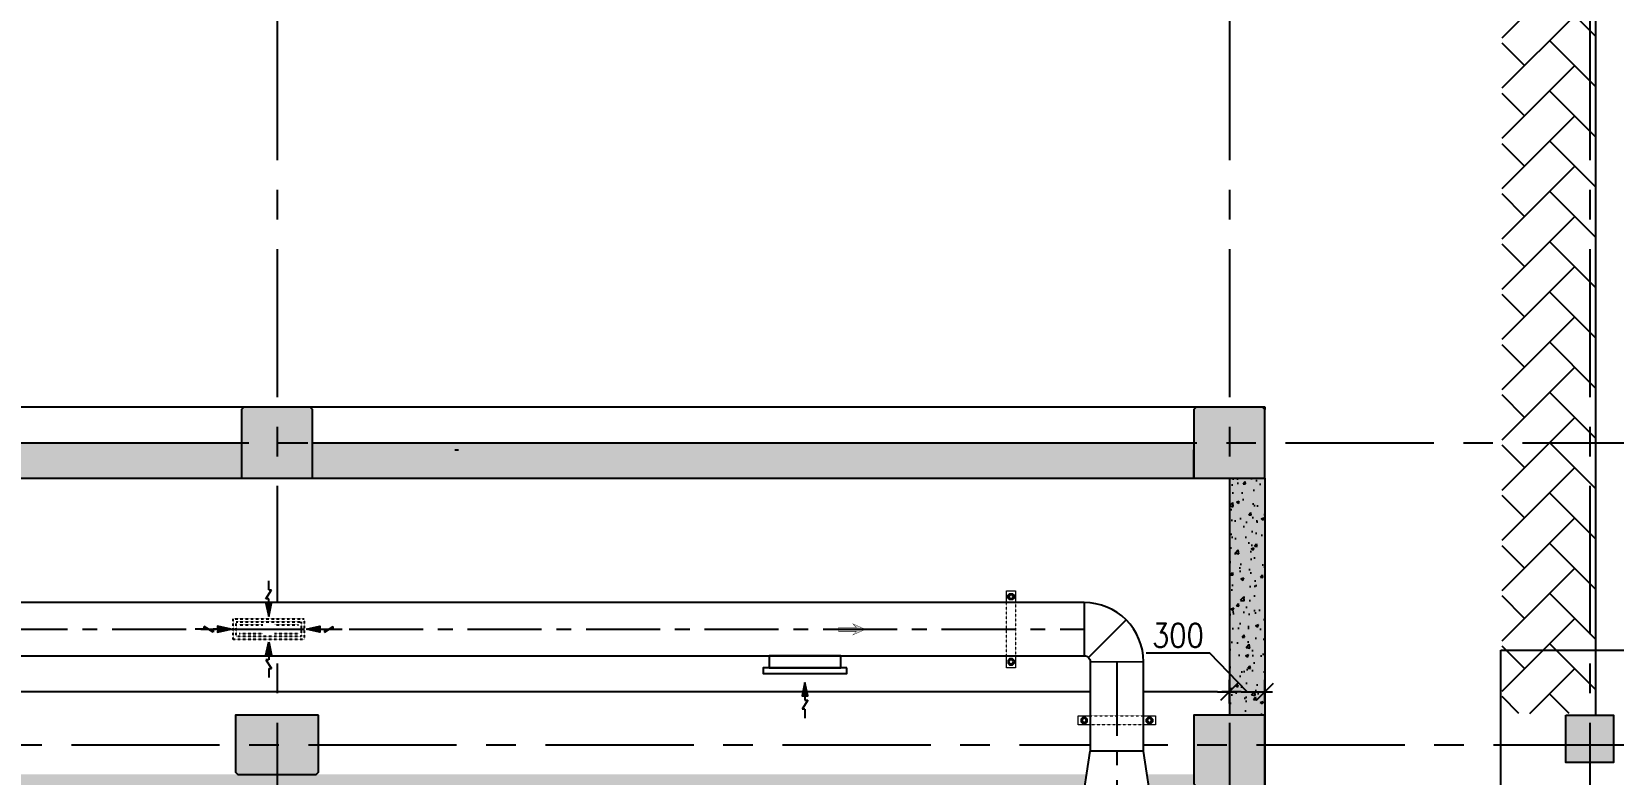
# Model space of a CAD drawing. Header units: metres. Extents: x 841183 to 1048542, y 259326 to 317714.
# Drawn here: x 877048 to 890395, y 298382 to 304653 of the extents above; entities that cross this region are included whole.
import ezdxf

# ---------------------------------------------------------------- set-up
doc = ezdxf.new("R2010")
doc.units = ezdxf.units.M
doc.set_wipeout_variables(frame=1)
doc.header["$PDMODE"] = 34
for name, pattern in [('CENTER', [2, 1.25, -0.25, 0.25, -0.25]), ('DASHED', [0.75, 0.5, -0.25]), ('HIDDEN', [0.375, 0.25, -0.125]), ('VILLA AXIS$0$CENTER', [2, 1.25, -0.25, 0.25, -0.25])]:
    doc.linetypes.add(name, pattern=pattern)
doc.layers.add('0_ARROW', color=20, linetype='Continuous', lineweight=0)
doc.layers.add('HANGER', color=252, linetype='Continuous', lineweight=0)
for name, color, linetype in [('0_EXTRACT AIR DUCT', 236, 'Continuous'), ('A-AXIS LINE', 253, 'Continuous'), ('A-FIXTURES', 252, 'Continuous'), ('A-SECT-PATT', 9, 'Continuous'), ('G-COL', 252, 'Continuous'), ('G-RC-WALL', 252, 'Continuous')]:
    doc.layers.add(name, color=color, linetype=linetype)
for name, color, linetype, transparency in [('A-AXIS DIMENSION', 252, 'Continuous', 0.6), ('A-REFLECT DOWN', 252, 'Continuous', 0.6), ('CENTER LINE', 252, 'CENTER', 0.6), ('G-HATCH-COL-WALL', 253, 'Continuous', 0.6)]:
    doc.layers.add(name, color=color, linetype=linetype, transparency=transparency)
doc.layers.add('EAR', color=1, linetype='Continuous', true_color=0xff0000)
doc.layers.add('RAR', color=1, linetype='Continuous', true_color=0xff0000)
doc.styles.add('romans', font='romans.shx', dxfattribs={"width": 0.85})
doc.dimstyles.new('DIM-100', dxfattribs={"dimtxt": 200, "dimasz": 100, "dimexe": 50, "dimexo": 75, "dimgap": 50, "dimtad": 1, "dimdec": 0, "dimrnd": 5, "dimzin": 9, "dimdsep": 46, "dimtxsty": 'romans', "dimblk1": 'D-oblique', "dimblk2": 'D-oblique', "dimsah": 1, "dimcen": 100, "dimdle": 100, "dimclrd": 256, "dimclre": 256, "dimclrt": 131, "dimadec": 0, "dimazin": 0, "dimtfac": 1, "dimtdec": 0, "dimtofl": 0, "dimtmove": 2, "dimatfit": 3, "dimldrblk": 'OBLIQUE', "dimfxl": 100, "dimfxlon": 1, "dimtfillclr": 256, "dimtolj": 1, "dimtzin": 0, "dimarcsym": 0})
pattern_1 = [(50, (17342.06, 65345.1), (251.041064, -21.963247), [26.25, -288.75]), (355, (17342.06, 65345.1), (-48.56297, 263.26725), [21, -231]), (100.451444, (17362.98, 65343.27), (202.478096, 241.304), [22.30907, -245.39974]), (46.1842, (17342.06, 65415.1), (373.53447, -57.93175), [39.375, -433.125]), (96.635635, (17373.2, 65410.27), (327.13168, 340.94151), [33.46362, -368.09982]), (351.184164, (17342.06, 65415.1), (327.13168, 340.94151), [31.5, -346.5]), (21, (17377.06, 65397.6), (208.91747, -140.91661), [26.25, -288.75]), (326, (17377.06, 65397.6), (85.160366, 253.802516), [21, -231]), (71.451445, (17394.47, 65385.86), (294.07783, 112.885903), [22.30907, -245.39974]), (37.5, (17342.06, 65345.1), (4.255949, 116.512849), [0, -228.2, 0, -234.5, 0, -231.875]), (7.5, (17342.06, 65345.1), (92.074338, 138.0441), [0, -133.7, 0, -222.95, 0, -88.375]), (327.5, (17264.01, 65345.1), (186.837853, -7.894205), [0, -87.5, 0, -273, 0, -362.25]), (317.5, (17229, 65345.1), (204.11516, 35.036744), [0, -113.75, 0, -181.3, 0, -257.25])]

# ---------------------------------------------------------------- blocks, each defined once
blk = doc.blocks.new('D-oblique')
for p, q in [((-1, 0), (0.65, 0)), ((-0.71, -0.71), (0.71, 0.71)), ((0, -1), (0, 1))]:
    blk.add_line(p, q)
blk = doc.blocks.new('*D304')
at = {"layer": 'A-AXIS DIMENSION', "lineweight": -2, "transparency": 16777216}
for p, q in [((852320, 298987), (852320, 299130)), ((887155, 298987), (887155, 299130)), ((887055, 299080), (852420, 299080))]:
    blk.add_line(p, q, dxfattribs=at)
at = {"layer": 'Defpoints', "color": 0, "transparency": 16777216}
for p in [(852320, 299080), (852320, 298912, -68), (887155, 298912)]:
    blk.add_point(p, dxfattribs=at)
at = {"layer": 'A-AXIS DIMENSION', "lineweight": -2, "transparency": 16777216, "xscale": 100, "yscale": 100, "zscale": 100, "rotation": 180}
blk.add_blockref('D-oblique', (852320, 299080), dxfattribs=at)
at = {"layer": 'A-AXIS DIMENSION', "lineweight": -2, "transparency": 16777216, "xscale": 100, "yscale": 100, "zscale": 100}
blk.add_blockref('D-oblique', (887155, 299080), dxfattribs=at)
at = {"layer": 'A-AXIS DIMENSION', "transparency": 16777216, "insert": (869738, 299230), "char_height": 200, "attachment_point": 5, "style": 'romans'}
blk.add_mtext('\\A1;34835', dxfattribs=at)
blk = doc.blocks.new('_OBLIQUE')
at = {"color": 0, "linetype": 'ByBlock'}
blk.add_line((-0.5, -0.5), (0.5, 0.5), dxfattribs=at)
blk = doc.blocks.new('*D196')
at = {"layer": 'A-AXIS DIMENSION', "lineweight": -2, "transparency": 16777216}
for p, q in [((886990, 299406), (886452, 299406)), ((887305, 299080), (886990, 299406)), ((887155, 299016), (887155, 299130)), ((887455, 299025), (887455, 299130)), ((887255, 299080), (887355, 299080))]:
    blk.add_line(p, q, dxfattribs=at)
at = {"layer": 'Defpoints', "color": 0, "transparency": 16777216}
for p in [(887455, 299080), (887155, 298882, -212), (887455, 298882, -253)]:
    blk.add_point(p, dxfattribs=at)
at = {"layer": 'A-AXIS DIMENSION', "lineweight": -2, "transparency": 16777216, "xscale": 100, "yscale": 100, "zscale": 100, "rotation": 180}
blk.add_blockref('D-oblique', (887155, 299080), dxfattribs=at)
at = {"layer": 'A-AXIS DIMENSION', "lineweight": -2, "transparency": 16777216, "xscale": 100, "yscale": 100, "zscale": 100}
blk.add_blockref('D-oblique', (887455, 299080), dxfattribs=at)
at = {"layer": 'A-AXIS DIMENSION', "transparency": 16777216, "insert": (886721, 299556), "char_height": 200, "attachment_point": 5, "style": 'romans'}
blk.add_mtext('\\A1;300', dxfattribs=at)
blk = doc.blocks.new('A$C10b3fa2f')
at = {"layer": 'A-REFLECT DOWN'}
h = blk.add_hatch(dxfattribs=at)
h.set_pattern_fill('AR-HBONE', color=256, scale=75, style=0)
h.set_pattern_definition([(45, (-872853.3, -501345.44), (0, 424.26407), [900, -300]), (135, (-872641.16, -501133.3), (3e-14, 424.26407), [900, -300])])
h.paths.add_polyline_path([(-40951.9, -7637.1), (-40445.1, -7637.1), (-40278.2, -7926.1), (-40445.1, -8215.1), (-40951.9, -8215.1), (-41118.8, -7926.1)])
edge = h.paths.add_edge_path()
edge.add_line((-40250.6, -6912.7), (-42275.6, -6912.7))
edge.add_line((-42275.6, -6912.7), (-42275.6, -105.8))
edge.add_line((-42275.6, -105.8), (-42275.6, 38.9))
edge.add_line((-42275.6, 38.9), (-43125, 38.9))
edge.add_line((-43125, 38.9), (-43125, -30517.1))
edge.add_line((-43125, -30517.1), (-43000, -30517.1))
edge.add_line((-43000, -30517.1), (-43000, -32386.1))
edge.add_line((-43000, -32386.1), (-6450, -32386.1))
edge.add_arc((-6450, -25886.1), 6500, 270, 360)
edge.add_line((50, -25886.1), (50, -22117.5))
edge.add_line((50, -22117.5), (-3025.4, -22117.5))
edge.add_line((-3025.4, -22117.5), (-3025.4, -31367.5))
edge.add_line((-3025.4, -31367.5), (-37875.6, -31367.3))
edge.add_line((-37875.6, -31367.3), (-37875.6, -22117.5))
edge.add_line((-37875.6, -22117.5), (-40250.6, -22117.5))
edge.add_line((-40250.6, -22117.5), (-40250.6, -6912.7))
h = blk.add_hatch(dxfattribs=at)
h.set_pattern_fill('AR-HBONE', color=256, scale=75, style=0)
h.set_pattern_definition([(45, (-894173.8, -308907.94), (0, 424.26407), [900, -300]), (135, (-893961.66, -308695.8), (3e-14, 424.26407), [900, -300])])
h.paths.add_polyline_path([(-739.8, -12787.5), (50, -12787.5), (50, 64.2), (-2740, 64.2), (-2789.4, -3562.5), (-739.4, -3563.1)])
at = {"layer": 'A-REFLECT DOWN', "color": 252, "elevation": 73.9}
blk.add_lwpolyline([(50, 50), (50, -12801.7)], dxfattribs=at)
blk = doc.blocks.new('A$Ce9cdab51')
at = {"layer": 'RAR', "ltscale": 20}
h = blk.add_hatch(color=256, dxfattribs=at)
h.dxf.hatch_style = 1
h.paths.add_polyline_path([(97, 62), (62, 97), (0, 0)])
for p in [(89, 123), (159, 159)]:
    blk.add_line(p, (176, 142), dxfattribs=at)
for points in [[(159, 159), (212, 212)], [(0, 0), (97, 62), (62, 97), (0, 0)], [(80, 80), (106, 106)], [(106, 106), (89, 123)]]:
    blk.add_lwpolyline(points, dxfattribs=at)
blk = doc.blocks.new('EAR')
at = {"layer": 'EAR', "ltscale": 20}
for points in [[(301.875, 0), (-301.875, 0), (-301.875, -100), (301.875, -100)], [(351.875, -100), (-351.875, -100), (-351.875, -150), (351.875, -150)]]:
    blk.add_lwpolyline(points, close=True, dxfattribs=at)
at = {"layer": 'EAR', "rotation": 224.9999999999922}
blk.add_blockref('A$Ce9cdab51', (0, -225), dxfattribs=at)
blk = doc.blocks.new('A$Cae2dabce')
at = {"layer": 'RAR', "ltscale": 20}
h = blk.add_hatch(color=256, dxfattribs=at)
h.dxf.hatch_style = 1
h.paths.add_polyline_path([(97, 62), (62, 97), (0, 0)])
for p in [(89, 123), (159, 159)]:
    blk.add_line(p, (176, 142), dxfattribs=at)
for points in [[(159, 159), (212, 212)], [(0, 0), (97, 62), (62, 97), (0, 0)], [(80, 80), (106, 106)], [(106, 106), (89, 123)]]:
    blk.add_lwpolyline(points, dxfattribs=at)
blk = doc.blocks.new('EAR-1')
at = {"layer": 'EAR', "linetype": 'DASHED', "ltscale": 0.00025}
for points in [[(300, 87.5), (300, -87.5), (-300, -87.5), (-300, 87.5)], [(0, 62.5), (275, 62.5), (275, -62.5), (0, -62.5), (-275, -62.5), (-275, 62.5)]]:
    blk.add_lwpolyline(points, close=True, dxfattribs=at)
for points in [[(-250, 37.5), (-50, 37.5)], [(50, 37.5), (250, 37.5)], [(-50, -37.5), (-250, -37.5)], [(250, -37.5), (50, -37.5)]]:
    blk.add_lwpolyline(points, dxfattribs=at)
at = {"layer": 'EAR', "color": 2}
for p, rotation in [((0, 107.5), 44.99999999999214), ((-320, 0), 134.9999999999922)]:
    blk.add_blockref('A$Cae2dabce', p, dxfattribs=dict(at, rotation=rotation))
at = {"layer": 'EAR', "color": 2, "xscale": -1}
for p, rotation in [((320, 0), 225.0000000000078), ((0, -107.5), 135.0000000000079)]:
    blk.add_blockref('A$Cae2dabce', p, dxfattribs=dict(at, rotation=rotation))
blk = doc.blocks.new('0-ARROW-3')
at = {"layer": '0_ARROW', "true_color": 0xc8c8c8}
h = blk.add_hatch(dxfattribs=at)
h.set_pattern_fill('ANSI31', color=9)
h.set_pattern_definition([(45, (-4415, 43046), (-0.08838834765, 0.08838834765), [])])
h.paths.add_polyline_path([(-512, -108), (-711, -313), (0, 0), (-711, 313), (-512, 108), (-1490, 108), (-1490, -108)])
at = {"layer": '0_ARROW', "const_width": 20}
blk.add_lwpolyline([(-1490, -108), (-512, -108), (-711, -313), (0, 0), (-711, 313), (-512, 108), (-1490, 108)], close=True, dxfattribs=at)
blk = doc.blocks.new('*U278')
at = {"layer": 'HANGER', "ltscale": 20}
for points in [[(0, 75), (-200, 75), (-200, -75), (0, -75)], [(0, -15), (0, 15)], [(900, -75), (1100, -75), (1100, 75), (900, 75)], [(900, -15), (900, 15)]]:
    blk.add_lwpolyline(points, dxfattribs=at)
for points in [[(-77, 56), (-123, 56), (-156, 23), (-156, -23), (-123, -56), (-77, -56), (-44, -23), (-44, 23)], [(977, 56), (1023, 56), (1056, 23), (1056, -23), (1023, -56), (977, -56), (944, -23), (944, 23)]]:
    blk.add_lwpolyline(points, close=True, dxfattribs=at)
at = {"layer": 'HANGER', "linetype": 'HIDDEN', "ltscale": 0.0008}
for points in [[(900, 75), (0, 75)], [(0, -75), (900, -75)]]:
    blk.add_lwpolyline(points, dxfattribs=at)
at = {"layer": 'HANGER', "ltscale": 20}
for centre, radius in [((-100, 0), 45), ((-100, 0), 30), ((1000, 0), 45), ((1000, 0), 30)]:
    blk.add_circle(centre, radius, dxfattribs=at)
blk = doc.blocks.new('A$C5e30045e')
at = {"layer": 'A-REFLECT DOWN'}
h = blk.add_hatch(dxfattribs=at)
h.set_pattern_fill('ANSI33', color=256, scale=1000)
h.set_pattern_definition([(45, (-82657.94, 2849.75), (-176.776695, 176.776695), []), (45, (-82481.17, 2849.75), (-176.776695, 176.776695), [125, -62.5])])
edge = h.paths.add_edge_path()
edge.add_line((887268.9, 290052.2), (885855.3, 290052.2))
edge.add_line((885855.3, 290052.2), (885855.3, 297382.2))
edge.add_line((885855.3, 297382.2), (852769.8, 297382.2))
edge.add_line((852769.8, 297382.2), (852769.8, 308033.9))
edge.add_line((852769.8, 308033.9), (852369.8, 308033.9))
edge.add_line((852369.8, 308033.9), (852369.8, 309033.9))
edge.add_line((852369.8, 309033.9), (853769.8, 309033.9))
edge.add_line((853769.8, 309033.9), (853769.8, 298382.2))
edge.add_line((853769.8, 298382.2), (886855.3, 298382.2))
edge.add_line((886855.3, 298382.2), (886855.3, 291052.2))
edge.add_line((886855.3, 291052.2), (887155.3, 291052.2))
edge.add_line((887155.3, 291052.2), (887155.3, 290052.2))
at = {"layer": 'A-SECT-PATT'}
h = blk.add_hatch(dxfattribs=at)
h.set_pattern_fill('AR-CONC', color=256, scale=35, style=0)
h.set_pattern_definition(pattern_1)
h.paths.add_polyline_path([(878819.3, 301182.2), (872325.3, 301182.2), (872325.3, 300882.2), (878819.3, 300882.2)])
h = blk.add_hatch(dxfattribs=at)
h.set_pattern_fill('AR-CONC', color=256, scale=35, style=0)
h.set_pattern_definition(pattern_1)
h.paths.add_polyline_path([(886855.3, 301122.2), (886855.3, 301182.6), (879419.3, 301182.2), (879419.3, 300882.2), (886855.3, 300882.6)])
h = blk.add_hatch(dxfattribs=at)
h.set_pattern_fill('AR-CONC', color=256, scale=35, style=0)
h.set_pattern_definition(pattern_1)
h.paths.add_polyline_path([(887455.3, 300882.2), (887155.3, 300882.2), (887155.3, 298882.2), (887455.3, 298882.2)])
at = {"layer": 'G-HATCH-COL-WALL'}
h = blk.add_hatch(color=256, dxfattribs=at)
h.dxf.hatch_style = 1
h.paths.add_polyline_path([(878819.3, 300882.2), (879419.3, 300882.2), (879419.3, 301462.2), (879399.3, 301482.2), (878839.3, 301482.2), (878819.3, 301462.2)])
h = blk.add_hatch(color=256, dxfattribs=at)
h.dxf.hatch_style = 1
h.paths.add_polyline_path([(886855.3, 300882.6), (887455.3, 300882.6), (887455.3, 301462.6), (887435.3, 301482.6), (886875.3, 301482.6), (886855.3, 301462.6)])
h = blk.add_hatch(color=256, dxfattribs=at)
h.dxf.hatch_style = 1
h.paths.add_polyline_path([(886855.3, 300882.2), (887455.3, 300882.2), (887455.3, 301482.2), (886875.3, 301482.2), (886855.3, 301462.2)])
h = blk.add_hatch(color=256, dxfattribs=at)
h.dxf.hatch_style = 1
h.paths.add_polyline_path([(886855.3, 300882.2), (887455.3, 300882.2), (887455.3, 301462.2), (887435.3, 301482.2), (886875.3, 301482.2), (886855.3, 301462.2)])
h = blk.add_hatch(color=256, dxfattribs=at)
h.dxf.hatch_style = 1
h.paths.add_polyline_path([(878819.3, 301182.2), (872325.3, 301182.2), (872325.3, 300882.2), (878819.3, 300882.2)])
h = blk.add_hatch(color=256, dxfattribs=at)
h.dxf.hatch_style = 1
h.paths.add_polyline_path([(886855.3, 301122.2), (886855.3, 301182.6), (879419.3, 301182.2), (879419.3, 300882.2), (886855.3, 300882.6)])
h = blk.add_hatch(color=256, dxfattribs=at)
h.dxf.hatch_style = 1
h.paths.add_polyline_path([(887455.3, 300882.2), (887155.3, 300882.2), (887155.3, 298882.2), (887455.3, 298882.2)])
h = blk.add_hatch(color=256, dxfattribs=at)
h.dxf.hatch_style = 1
h.paths.add_polyline_path([(879469.3, 298882.2), (878769.3, 298882.2), (878769.3, 298402.2), (878789.3, 298382.2), (879449.3, 298382.2), (879469.3, 298402.2)])
h = blk.add_hatch(color=256, dxfattribs=at)
h.dxf.hatch_style = 1
h.paths.add_polyline_path([(887455.3, 298882.2), (886855.3, 298882.2), (886855.3, 298302.2), (886875.3, 298282.2), (887455.3, 298282.2)])
h = blk.add_hatch(color=256, dxfattribs=at)
h.dxf.hatch_style = 1
h.paths.add_polyline_path([(890395.4, 298881.3), (889995.4, 298881.3), (889995.4, 298481.3), (890395.4, 298481.3)])
at = {"layer": 'A-AXIS LINE', "linetype": 'VILLA AXIS$0$CENTER', "ltscale": 1000, "extrusion": (1, 0, 0)}
for points, elevation in [([(316817, -97.9), (289552.2, -119)], 879119.3), ([(316817, -71.5), (289502.1, -90.6)], 887155.3), ([(316817, -50.7), (276508.6, -96.2)], 890195.4)]:
    blk.add_lwpolyline(points, dxfattribs=dict(at, elevation=elevation))
at = {"layer": 'A-AXIS LINE', "linetype": 'VILLA AXIS$0$CENTER', "ltscale": 1000, "extrusion": (0, 1, 0)}
for points, elevation in [([(-849629.6, -211.5), (-900813.9, -97.9)], 301181.7), ([(-851384.5, -206.9), (-900813.9, -97.9)], 298632.2)]:
    blk.add_lwpolyline(points, dxfattribs=dict(at, elevation=elevation))
at = {"layer": 'A-FIXTURES', "elevation": 182}
for points in [[(880618.8, 301122.2), (880648.8, 301122.2)], [(886855.3, 300882.2), (886855.3, 301122.2)]]:
    blk.add_lwpolyline(points, dxfattribs=at)
at = {"layer": 'G-COL'}
for p, q in [((887455.3, 301482.2, -29.9), (856220.5, 301482.2, -97.9)), ((872325.3, 301182.2, -29.9), (878819.3, 301182.2, -29.9)), ((879419.3, 301182.2, -29.9), (886855.3, 301182.6, -29.9)), ((872325.3, 300882.2, -29.9), (878819.3, 300882.2, -29.9)), ((879419.3, 300882.2, -29.9), (886855.3, 300882.6, -29.9))]:
    blk.add_line(p, q, dxfattribs=at)
for points, elevation in [([(878819.3, 300882.2), (879419.3, 300882.2), (879419.3, 301462.2), (879399.3, 301482.2), (878839.3, 301482.2), (878819.3, 301462.2)], -29.9), ([(886855.3, 300882.6), (887455.3, 300882.6), (887455.3, 301462.6), (887435.3, 301482.6), (886875.3, 301482.6), (886855.3, 301462.6)], -29.9), ([(886855.3, 300882.2), (887455.3, 300882.2), (887455.3, 301462.2), (887435.3, 301482.2), (886875.3, 301482.2), (886855.3, 301462.2)], -29.9), ([(886855.3, 300882.2), (887455.3, 300882.2), (887455.3, 301482.2), (886875.3, 301482.2), (886855.3, 301462.2)], -29.9), ([(889445.4, 299431.3), (890945.4, 299431.3), (890945.4, 297931.3), (889445.4, 297931.3)], -97.9), ([(879469.3, 298882.2), (878769.3, 298882.2), (878769.3, 298402.2), (878789.3, 298382.2), (879449.3, 298382.2), (879469.3, 298402.2)], -111.8), ([(887455.3, 298882.2), (886855.3, 298882.2), (886855.3, 298302.2), (886875.3, 298282.2), (887455.3, 298282.2)], -71.5), ([(889995.4, 298881.3), (890395.4, 298881.3), (890395.4, 298481.3), (889995.4, 298481.3)], -97.9)]:
    blk.add_lwpolyline(points, close=True, dxfattribs=dict(at, elevation=elevation))
at = {"layer": 'G-COL', "elevation": -97.9}
blk.add_lwpolyline([(887455.3, 301482.2), (887455.3, 301462.6)], dxfattribs=at)
at = {"layer": 'G-RC-WALL'}
for p, q in [((887155.3, 300882.2, -29.9), (887155.3, 298882.2, -29.9)), ((887455.3, 300882.2, -29.9), (887455.3, 295782.2, -71.5))]:
    blk.add_line(p, q, dxfattribs=at)
at = {"layer": 'A-AXIS DIMENSION'}
dim = blk.add_linear_dim(base=(887455.3, 299080.1, 182), p1=(887155.3, 298882.2, -29.9), p2=(887455.3, 298882.2, -71.5), dimstyle='DIM-100', override={"dimclrt": 256, "dimtmove": 1}, dxfattribs=at)
dim.commit()
dim.dimension.update_dxf_attribs({"geometry": '*D196', "text_midpoint": (886939.5, 299405.7, 182), "dimtype": 128})
dim = blk.add_linear_dim(base=(852319.7679, 299080.0994, -29.862), p1=(887155.3454, 298912.1939, -29.862), p2=(852319.7679, 298912.1939, -97.9153), dimstyle='DIM-100', override={"dimclrt": 256}, dxfattribs=at)
dim.commit()
dim.dimension.update_dxf_attribs({"geometry": '*D304', "text_midpoint": (869737.5567, 299230.0994, -29.862)})

msp = doc.modelspace()

# ---------------------------------------------------------------- block references
at = {"color": 2}
msp.add_blockref('A$C5e30045e', (0, 0), dxfattribs=at)

# ---------------------------------------------------------------- next in the draw order: wipeouts: each hides what was drawn before it
at = {"color": 255}
msp.add_wipeout([(885905.3, 290427.2), (886505.3, 290427.2), (886505.3, 298078.5), (886430.3, 298578.5), (886430.3, 299332.6), (886424.3, 299410.2), (886317.5, 299649), (886207.5, 299748.8), (885992.9, 299828.7), (885930.3, 299828.7), (868726.1, 299832.6), (868726.1, 299382.6), (885932.3, 299382.6), (885953.8, 299377.5), (885966.3, 299368.6), (885976.7, 299352.9), (885980.3, 299334.6), (885980.3, 298578.5), (885905.3, 298078.5)], dxfattribs=at)

# ---------------------------------------------------------------- next in the draw order: block references
at = {"color": 2}
msp.add_blockref('A$C10b3fa2f', (890195.4, 311683.9, -56.5), dxfattribs=at)

# ---------------------------------------------------------------- next in the draw order: linework, layer by layer
at = {"layer": '0_EXTRACT AIR DUCT', "ltscale": 100}
msp.add_lwpolyline([(886430.3, 298578.5), (886430.3, 299332.6, 0.4142136), (885930.3, 299832.6), (868726.1, 299832.6), (868726.1, 299382.6), (885932.3, 299382.6, -0.4142136), (885980.3, 299334.6), (885980.3, 298578.5)], format="xyb", dxfattribs=at)
for points in [[(885930.3, 299832.6), (885930.3, 299382.6)], [(885966.3, 299368.6), (886283.9, 299686.2)], [(885980.3, 299334.6), (886430.3, 299332.6)], [(885905.3, 298078.5), (885980.3, 298578.5)], [(886430.3, 298578.5), (885980.3, 298578.5)], [(886505.3, 298078.5), (886430.3, 298578.5)]]:
    msp.add_lwpolyline(points, dxfattribs=at)
at = {"layer": 'CENTER LINE', "ltscale": 500}
for points in [[(868726.1, 299607.6), (885930.3, 299607.6)], [(886205.3, 299333.6), (886205.3, 290427.2)]]:
    msp.add_lwpolyline(points, dxfattribs=at)

# ---------------------------------------------------------------- next in the draw order: block references
at = {"layer": '0_ARROW', "xscale": 0.1524, "yscale": 0.1524, "zscale": 0.1524}
msp.add_blockref('0-ARROW-3', (884084.6, 299606.4), dxfattribs=at)
at = {"layer": 'EAR', "color": 2}
for name, p in [('EAR-1', (879048.6, 299607.6)), ('EAR', (883573.9, 299382.6))]:
    msp.add_blockref(name, p, dxfattribs=at)
at = {"layer": 'HANGER', "xscale": -0.5, "yscale": 0.5, "zscale": 0.5, "rotation": 90}
msp.add_blockref('*U278', (885312.5, 299832.6), dxfattribs=at)
at = {"layer": 'HANGER', "xscale": -0.5, "yscale": 0.5, "zscale": 0.5}
msp.add_blockref('*U278', (886430.3, 298838.2), dxfattribs=at)

doc.saveas('drawing.dxf')
